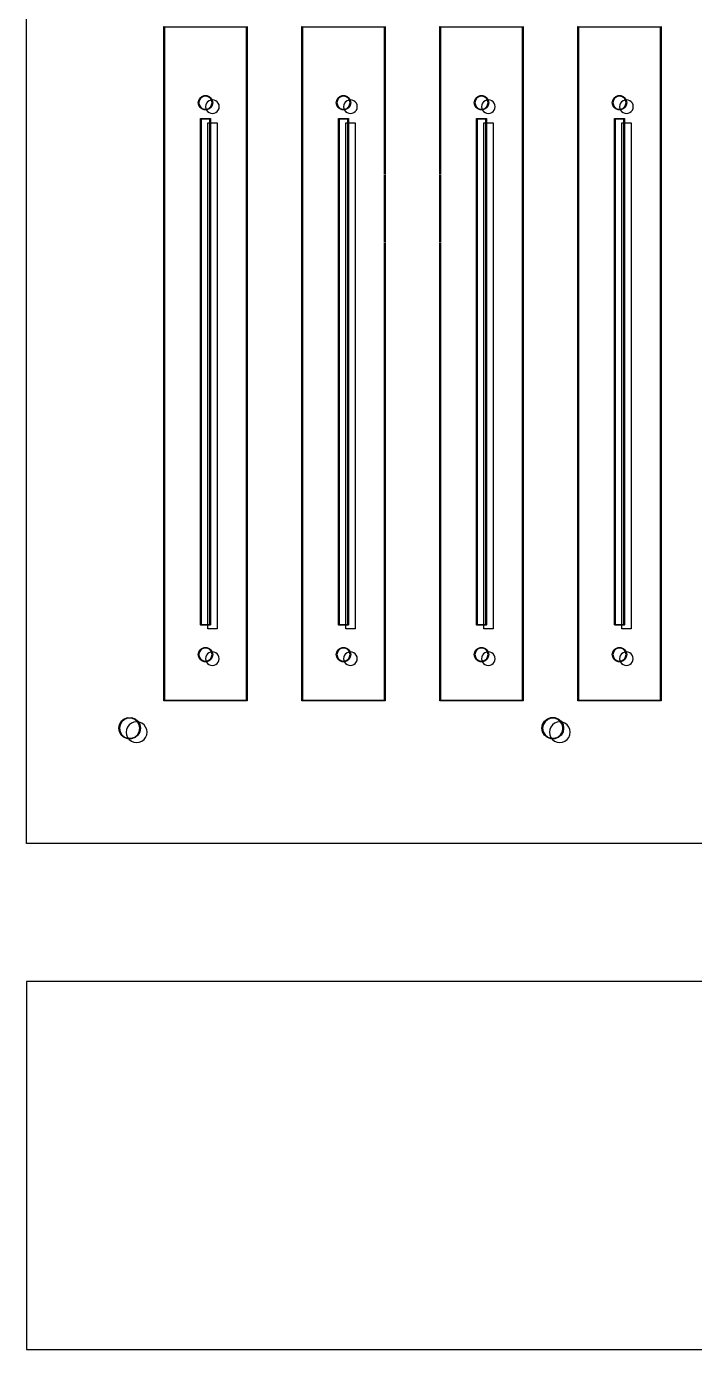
# Model space of a CAD drawing. Extents: x 121 to 1851, y 210 to 1571.
# Drawn here: x 1028 to 1439, y 210 to 1025 of the extents above; entities that cross this region are included whole.
import ezdxf

# ---------------------------------------------------------------- set-up
doc = ezdxf.new("R2010")
doc.units = 0
doc.layers.add('Cuts', color=7, linetype='CONTINUOUS')
doc.layers.add('Silkscreen', color=7, linetype='CONTINUOUS')

msp = doc.modelspace()

# ---------------------------------------------------------------- linework, layer by layer
at = {"layer": 'Cuts', "color": 1}
for points in [[(1027.77525, 1230.344303), (1851.112575, 1230.344303), (1851.112575, 521.700653), (1027.77525, 521.700653)], [(1146.563025, 975.801653)], [(1231.618641, 975.785603)], [(1316.620041, 975.792428)], [(1401.690441, 975.798878)], [(1139.578275, 965.873828), (1145.213925, 965.873828), (1145.213925, 654.044153), (1139.578275, 654.044153)], [(1224.6201, 965.874053), (1230.255825, 965.874053), (1230.255825, 654.044453), (1224.6201, 654.044453)], [(1309.65555, 965.874053), (1315.2912, 965.874053), (1315.2912, 654.044453), (1309.65555, 654.044453)], [(1394.697525, 965.875928), (1400.33325, 965.875928), (1400.33325, 654.046253), (1394.697525, 654.046253)], [(1146.542691, 635.608103)], [(1231.598316, 635.592053)], [(1316.59965, 635.598803)], [(1401.670116, 635.605253)], [(1102.07414, 590.290253)], [(1362.786375, 590.285978)], [(1736.436675, 209.871803), (1736.436675, 436.643528), (1027.77525, 436.643528), (1027.77525, 209.871803)]]:
    msp.add_lwpolyline(points, close=True, dxfattribs=at)
for points in [[(1140.26748, 979.444924), (1138.967797, 978.692789), (1138.169321, 977.303272), (1138.1739, 975.801653)], [(1144.469445, 979.444924), (1143.169762, 980.197058), (1141.567163, 980.197058), (1140.26748, 979.444924)], [(1146.563025, 975.801653), (1146.567604, 977.303272), (1145.769128, 978.692789), (1144.469445, 979.444924)], [(1225.326759, 979.418217), (1224.028951, 978.668927), (1223.229468, 977.284182), (1223.229477, 975.785603)], [(1229.521341, 979.418217), (1228.223533, 980.167507), (1226.624567, 980.167507), (1225.326759, 979.418217)], [(1231.618632, 975.785603), (1231.618632, 977.284182), (1230.819149, 978.668927), (1229.521341, 979.418217)], [(1310.328159, 979.425042), (1309.030351, 978.675752), (1308.230868, 977.291007), (1308.230877, 975.792428)], [(1314.522741, 979.425042), (1313.224933, 980.174332), (1311.625967, 980.174332), (1310.328159, 979.425042)], [(1316.620032, 975.792428), (1316.620032, 977.291007), (1315.820549, 978.675752), (1314.522741, 979.425042)], [(1395.398559, 979.431492), (1394.100751, 978.682202), (1393.301268, 977.297457), (1393.301277, 975.798878)], [(1399.593141, 979.431492), (1398.295333, 980.180782), (1396.696367, 980.180782), (1395.398559, 979.431492)], [(1401.690432, 975.798878), (1401.690432, 977.297457), (1400.890949, 978.682202), (1399.593141, 979.431492)], [(1138.1739, 975.801653), (1138.169321, 974.300033), (1138.967797, 972.910516), (1140.26748, 972.158381)], [(1140.26748, 972.158381), (1141.567163, 971.406247), (1143.169762, 971.406247), (1144.469445, 972.158381)], [(1144.469445, 972.158381), (1145.769128, 972.910516), (1146.567604, 974.300033), (1146.563025, 975.801653)], [(1223.229477, 975.785603), (1223.229477, 974.287023), (1224.02896, 972.902278), (1225.326768, 972.152988)], [(1225.326768, 972.152988), (1226.624576, 971.403698), (1228.223542, 971.403698), (1229.52135, 972.152988)], [(1229.52135, 972.152988), (1230.819158, 972.902278), (1231.618641, 974.287023), (1231.618641, 975.785603)], [(1308.230877, 975.792428), (1308.230877, 974.293848), (1309.03036, 972.909103), (1310.328168, 972.159813)], [(1310.328168, 972.159813), (1311.625976, 971.410523), (1313.224942, 971.410523), (1314.52275, 972.159813)], [(1314.52275, 972.159813), (1315.820558, 972.909103), (1316.620041, 974.293848), (1316.620041, 975.792428)], [(1393.301277, 975.798878), (1393.301277, 974.300298), (1394.10076, 972.915553), (1395.398568, 972.166263)], [(1395.398568, 972.166263), (1396.696376, 971.416973), (1398.295342, 971.416973), (1399.59315, 972.166263)], [(1399.59315, 972.166263), (1400.890958, 972.915553), (1401.690441, 974.300298), (1401.690441, 975.798878)], [(1140.250809, 639.240717), (1138.953001, 638.491427), (1138.153518, 637.106682), (1138.153527, 635.608103)], [(1144.445391, 639.240717), (1143.147583, 639.990007), (1141.548617, 639.990007), (1140.250809, 639.240717)], [(1146.542682, 635.608103), (1146.542682, 637.106682), (1145.743199, 638.491427), (1144.445391, 639.240717)], [(1225.306434, 639.224667), (1224.008626, 638.475377), (1223.209143, 637.090632), (1223.209152, 635.592053)], [(1229.501016, 639.224667), (1228.203208, 639.973957), (1226.604242, 639.973957), (1225.306434, 639.224667)], [(1231.598307, 635.592053), (1231.598307, 637.090632), (1230.798824, 638.475377), (1229.501016, 639.224667)], [(1310.304105, 639.242074), (1309.004422, 638.489939), (1308.205946, 637.100422), (1308.210525, 635.598803)], [(1314.50607, 639.242074), (1313.206387, 639.994208), (1311.603788, 639.994208), (1310.304105, 639.242074)], [(1316.59965, 635.598803), (1316.604229, 637.100422), (1315.805753, 638.489939), (1314.50607, 639.242074)], [(1395.378234, 639.237867), (1394.080426, 638.488577), (1393.280943, 637.103832), (1393.280952, 635.605253)], [(1399.572816, 639.237867), (1398.275008, 639.987157), (1396.676042, 639.987157), (1395.378234, 639.237867)], [(1401.670107, 635.605253), (1401.670107, 637.103832), (1400.870624, 638.488577), (1399.572816, 639.237867)], [(1138.153527, 635.608103), (1138.153527, 634.109523), (1138.95301, 632.724778), (1140.250818, 631.975488)], [(1140.250818, 631.975488), (1141.548626, 631.226198), (1143.147592, 631.226198), (1144.4454, 631.975488)], [(1144.4454, 631.975488), (1145.743208, 632.724778), (1146.542691, 634.109523), (1146.542691, 635.608103)], [(1223.209152, 635.592053), (1223.209152, 634.093473), (1224.008635, 632.708728), (1225.306443, 631.959438)], [(1225.306443, 631.959438), (1226.604251, 631.210148), (1228.203217, 631.210148), (1229.501025, 631.959438)], [(1229.501025, 631.959438), (1230.798833, 632.708728), (1231.598316, 634.093473), (1231.598316, 635.592053)], [(1308.210525, 635.598803), (1308.205946, 634.097183), (1309.004422, 632.707666), (1310.304105, 631.955531)], [(1310.304105, 631.955531), (1311.603788, 631.203397), (1313.206387, 631.203397), (1314.50607, 631.955531)], [(1314.50607, 631.955531), (1315.805753, 632.707666), (1316.604229, 634.097183), (1316.59965, 635.598803)], [(1393.280952, 635.605253), (1393.280952, 634.106673), (1394.080435, 632.721928), (1395.378243, 631.972638)], [(1395.378243, 631.972638), (1396.676051, 631.223348), (1398.275017, 631.223348), (1399.572825, 631.972638)], [(1399.572825, 631.972638), (1400.870633, 632.721928), (1401.670116, 634.106673), (1401.670116, 635.605253)], [(1092.467729, 595.836511), (1090.486241, 594.692499), (1089.265594, 592.578277), (1089.265604, 590.290253)], [(1098.871997, 595.836511), (1096.890509, 596.980524), (1094.449216, 596.980524), (1092.467729, 595.836511)], [(1102.074131, 590.290253), (1102.074131, 592.578277), (1100.853484, 594.692499), (1098.871997, 595.836511)], [(1353.175609, 595.844888), (1351.191895, 594.697499), (1349.972442, 592.577613), (1349.977875, 590.285978)], [(1359.588641, 595.844888), (1357.604928, 596.992277), (1355.159322, 596.992277), (1353.175609, 595.844888)], [(1362.786375, 590.285978), (1362.791808, 592.577613), (1361.572355, 594.697499), (1359.588641, 595.844888)], [(1089.265604, 590.290253), (1089.265604, 588.002228), (1090.486251, 585.888006), (1092.467738, 584.743994)], [(1098.872006, 584.743994), (1100.853494, 585.888006), (1102.07414, 588.002228), (1102.07414, 590.290253)], [(1349.977875, 590.285978), (1349.972442, 587.994343), (1351.191895, 585.874456), (1353.175609, 584.727067)], [(1359.588641, 584.727067), (1361.572355, 585.874456), (1362.791808, 587.994343), (1362.786375, 590.285978)], [(1092.467738, 584.743994), (1094.449226, 583.599982), (1096.890519, 583.599982), (1098.872006, 584.743994)], [(1353.175609, 584.727067), (1355.159322, 583.579678), (1357.604928, 583.579678), (1359.588641, 584.727067)]]:
    msp.add_open_spline(points, degree=3, dxfattribs=at)
at = {"layer": 'Silkscreen', "color": 7}
for points in [[(1112.367825, 609.753728), (1112.367825, 1025.029328), (1112.367825, 1025.047328)], [(1112.370975, 1025.066153), (1112.378475, 1025.083403)], [(1112.370975, 1025.047703), (1112.370975, 1025.066453)], [(1112.3775, 1025.083703), (1112.3775, 1025.102453)], [(1112.380575, 1025.102153), (1112.390325, 1025.117903)], [(1112.38995, 1025.118053), (1112.39745, 1025.135303)], [(1112.396175, 1025.135603), (1112.408175, 1025.149853)], [(1112.408325, 1025.149778), (1112.417325, 1025.166278)], [(1112.4174, 1025.165978), (1112.43165, 1025.177978)], [(1112.431875, 1025.177828), (1112.443875, 1025.192078)], [(1112.4438, 1025.192303), (1112.4603, 1025.201303)], [(1112.459925, 1025.201378), (1112.474175, 1025.213378)], [(1112.4741, 1025.213603), (1112.4921, 1025.221103)], [(1112.491725, 1025.219828), (1112.507475, 1025.228828)], [(1112.50755, 1025.229128), (1112.5263, 1025.229128)], [(1163.677725, 1025.229128), (1163.691975, 1025.220128)], [(1163.6919, 1025.219828), (1163.70915, 1025.212328)], [(1163.708925, 1025.213603), (1163.726175, 1025.201603)], [(1163.72595, 1025.201378), (1163.7402, 1025.192378), (1163.751375, 1025.178053)], [(1163.75145, 1025.177828), (1163.7657, 1025.165828)], [(1163.765625, 1025.165978), (1163.776875, 1025.149478)], [(1163.77695, 1025.149778), (1163.7882, 1025.135528), (1163.795775, 1025.118353)], [(1163.793975, 1025.118053), (1163.802225, 1025.102303)], [(1163.80245, 1025.102153), (1163.80995, 1025.083403)], [(1163.80815, 1025.083703), (1163.81565, 1025.066453)], [(1163.813775, 1025.066153), (1163.813775, 1025.047403)], [(1163.813775, 1025.047703), (1163.813775, 1025.029703)], [(1163.816625, 1025.029328), (1163.816625, 815.265503), (1163.816625, 609.753728), (1163.816625, 609.736478)], [(1197.407175, 609.753728), (1197.407175, 1025.029328), (1197.407175, 1025.047328)], [(1197.410025, 1025.066153), (1197.417525, 1025.083403)], [(1197.410025, 1025.047703), (1197.410025, 1025.066453)], [(1197.415725, 1025.083703), (1197.423225, 1025.102453)], [(1197.42135, 1025.102153), (1197.4296, 1025.117903)], [(1197.4299, 1025.118053), (1197.4374, 1025.135303)], [(1197.435525, 1025.135603), (1197.446775, 1025.149853), (1197.4581, 1025.166278)], [(1197.45825, 1025.165978), (1197.4725, 1025.177978)], [(1197.472425, 1025.177828), (1197.483675, 1025.192078)], [(1197.48375, 1025.192303), (1197.498, 1025.201303), (1197.512175, 1025.213378)], [(1197.5121, 1025.213603), (1197.5316, 1025.221103)], [(1197.5319, 1025.219828), (1197.54615, 1025.228828)], [(1197.546075, 1025.229128), (1197.565575, 1025.229128)], [(1197.832425, 1024.816703), (1197.832425, 609.966353), (1248.4308, 609.966353), (1248.4308, 815.265503), (1248.4308, 892.175153)], [(1248.4308, 934.295153), (1248.4308, 1024.816703), (1197.832425, 1024.816703)], [(1248.71715, 1025.229128), (1248.7314, 1025.220128)], [(1248.73125, 1025.219828), (1248.7485, 1025.212328)], [(1248.748275, 1025.213603), (1248.765525, 1025.201603)], [(1248.7653, 1025.201378), (1248.77955, 1025.192378), (1248.790725, 1025.178053)], [(1248.7908, 1025.177828), (1248.80505, 1025.165828)], [(1248.804975, 1025.165978), (1248.816225, 1025.149478)], [(1248.8163, 1025.149778), (1248.82755, 1025.135528)], [(1248.8277, 1025.135603), (1248.8352, 1025.118353)], [(1248.833325, 1025.118053), (1248.841575, 1025.102303)], [(1248.841875, 1025.102153), (1248.849375, 1025.083403)], [(1248.8475, 1025.083703), (1248.855, 1025.066453)], [(1248.8532, 1025.066153), (1248.8532, 1025.047403)], [(1248.8532, 1025.047703), (1248.8532, 1025.029703)], [(1248.855975, 1025.029328), (1248.855975, 934.295153)], [(1282.446525, 934.417028), (1282.446525, 1025.029328), (1282.446525, 1025.047328)], [(1282.449375, 1025.066153), (1282.456875, 1025.083403)], [(1282.449375, 1025.047703), (1282.449375, 1025.066453)], [(1282.455075, 1025.083703), (1282.462575, 1025.102453)], [(1282.4607, 1025.102153), (1282.46895, 1025.117903)], [(1282.46925, 1025.118053), (1282.47675, 1025.135303)], [(1282.474875, 1025.135603), (1282.486125, 1025.149853)], [(1282.486275, 1025.149778), (1282.497525, 1025.166278)], [(1282.4976, 1025.165978), (1282.51185, 1025.177978)], [(1282.511775, 1025.177828), (1282.523025, 1025.192078)], [(1282.5231, 1025.192303), (1282.53735, 1025.201303), (1282.554525, 1025.213378)], [(1282.5543, 1025.213603), (1282.57155, 1025.221103)], [(1282.57125, 1025.219828), (1282.5855, 1025.228828)], [(1282.585425, 1025.229128), (1282.604925, 1025.229128)], [(1282.871775, 1024.816703), (1282.871775, 934.417028)], [(1282.871775, 892.101428), (1282.871775, 609.966353), (1333.47015, 609.966353), (1333.47015, 815.265503), (1333.47015, 1024.816703), (1282.871775, 1024.816703)], [(1333.7565, 1025.229128), (1333.77075, 1025.220128)], [(1333.770675, 1025.219828), (1333.787925, 1025.212328)], [(1333.7877, 1025.213603), (1333.80495, 1025.201603)], [(1333.80465, 1025.201378), (1333.8189, 1025.192378), (1333.830075, 1025.178053)], [(1333.83015, 1025.177828), (1333.8444, 1025.165828)], [(1333.844325, 1025.165978), (1333.855575, 1025.149478)], [(1333.855725, 1025.149778), (1333.866975, 1025.135528), (1333.87455, 1025.118353)], [(1333.872675, 1025.118053), (1333.880925, 1025.102303)], [(1333.881225, 1025.102153), (1333.888725, 1025.083403)], [(1333.88685, 1025.083703), (1333.89435, 1025.066453)], [(1333.89255, 1025.066153), (1333.89255, 1025.047403)], [(1333.89255, 1025.047703), (1333.89255, 1025.029703)], [(1333.8954, 1025.029328), (1333.8954, 815.265503), (1333.8954, 609.753728), (1333.8954, 609.736478)], [(1367.48595, 609.753728), (1367.48595, 1025.029328), (1367.48595, 1025.047328)], [(1367.4888, 1025.066153), (1367.4963, 1025.083403)], [(1367.4888, 1025.047703), (1367.4888, 1025.066453)], [(1367.494425, 1025.083703), (1367.501925, 1025.102453)], [(1367.500125, 1025.102153), (1367.508375, 1025.117903)], [(1367.5086, 1025.118053), (1367.5161, 1025.135303)], [(1367.5143, 1025.135603), (1367.52555, 1025.149853), (1367.536875, 1025.166278)], [(1367.53695, 1025.165978), (1367.5512, 1025.177978)], [(1367.551125, 1025.177828), (1367.562375, 1025.192078)], [(1367.56245, 1025.192303), (1367.5767, 1025.201303), (1367.593875, 1025.213378)], [(1367.59365, 1025.213603), (1367.6109, 1025.221103)], [(1367.610675, 1025.219828), (1367.624925, 1025.228828)], [(1367.62485, 1025.229128), (1367.64435, 1025.229128)], [(1418.79585, 1025.229128), (1418.8101, 1025.220128)], [(1418.810025, 1025.219828), (1418.827275, 1025.212328)], [(1418.82705, 1025.213603), (1418.8443, 1025.201603)], [(1418.844075, 1025.201378), (1418.858325, 1025.192378), (1418.8695, 1025.178053)], [(1418.869575, 1025.177828), (1418.883825, 1025.165828)], [(1418.88375, 1025.165978), (1418.895, 1025.149478)], [(1418.895075, 1025.149778), (1418.906325, 1025.135528), (1418.9139, 1025.118353)], [(1418.9121, 1025.118053), (1418.92035, 1025.102303)], [(1418.920575, 1025.102153), (1418.928075, 1025.083403)], [(1418.926275, 1025.083703), (1418.933775, 1025.066453)], [(1418.9319, 1025.066153), (1418.9319, 1025.047403)], [(1418.9319, 1025.047703), (1418.9319, 1025.029703)], [(1418.93475, 1025.029328), (1418.93475, 815.265503), (1418.93475, 609.753728), (1418.93475, 609.736478)], [(1135.044975, 656.525378), (1135.044975, 968.336378), (1135.044975, 968.353628)], [(1135.047825, 968.373278), (1135.055325, 968.390528)], [(1135.047825, 968.353403), (1135.047825, 968.372903)], [(1135.053525, 968.390228), (1135.061025, 968.409728)], [(1135.05915, 968.410103), (1135.0674, 968.424353)], [(1135.0677, 968.424278), (1135.0752, 968.443778)], [(1135.073325, 968.444153), (1135.084575, 968.458403)], [(1135.08465, 968.458253), (1135.0959, 968.472503)], [(1135.09605, 968.472428), (1135.1103, 968.483678)], [(1135.110225, 968.483828), (1135.121475, 968.498078), (1135.1358, 968.509253), (1135.149975, 968.520578), (1135.1694, 968.528153)], [(1135.1697, 968.526353), (1135.18395, 968.534603)], [(1135.183875, 968.534828), (1135.203375, 968.542328)], [(1135.20375, 968.540528), (1135.221, 968.548028)], [(1135.220775, 968.546153), (1135.240275, 968.546153)], [(1135.240575, 968.546153), (1135.257825, 968.546153)], [(1135.2576, 968.549003), (1140.92685, 968.549003), (1140.9441, 968.549003)], [(1140.943875, 968.546153), (1140.964125, 968.546153)], [(1140.96375, 968.546153), (1140.981, 968.538653)], [(1140.980775, 968.540528), (1141.000275, 968.533028)], [(1141.000575, 968.534828), (1141.014825, 968.526578)], [(1141.01475, 968.526353), (1141.032, 968.518853)], [(1141.031775, 968.520653), (1141.049025, 968.509403)], [(1141.0488, 968.509328), (1141.06305, 968.498078), (1141.074225, 968.483753), (1141.08855, 968.472578)], [(1141.088475, 968.472428), (1141.099725, 968.458178), (1141.11105, 968.444003)], [(1141.111125, 968.444153), (1141.118625, 968.424653)], [(1141.116825, 968.424278), (1141.125075, 968.410028)], [(1141.1253, 968.410103), (1141.1328, 968.390603)], [(1141.131, 968.390228), (1141.1385, 968.372978)], [(1141.136625, 968.373278), (1141.136625, 968.353778)], [(1141.136625, 968.353403), (1141.136625, 968.336153)], [(1141.139475, 968.336378), (1141.139475, 656.525378), (1141.139475, 656.508128)], [(1220.084325, 656.525378), (1220.084325, 968.336378), (1220.084325, 968.353628)], [(1220.087175, 968.373278), (1220.094675, 968.390528)], [(1220.087175, 968.353403), (1220.087175, 968.372903)], [(1220.092875, 968.390228), (1220.100375, 968.409728)], [(1220.0985, 968.410103), (1220.10675, 968.424353)], [(1220.10705, 968.424278), (1220.11455, 968.443778)], [(1220.112675, 968.444153), (1220.123925, 968.458403)], [(1220.124075, 968.458253), (1220.135325, 968.472503), (1220.14965, 968.483678)], [(1220.149575, 968.483828), (1220.160825, 968.498078), (1220.17515, 968.509253), (1220.192325, 968.520578)], [(1220.1921, 968.520653), (1220.20935, 968.528153)], [(1220.20905, 968.526353), (1220.2233, 968.534603)], [(1220.223225, 968.534828), (1220.242725, 968.542328)], [(1220.2431, 968.540528), (1220.26035, 968.548028)], [(1220.260125, 968.546153), (1220.279625, 968.546153)], [(1220.279925, 968.546153), (1220.297175, 968.546153)], [(1220.29695, 968.549003), (1225.966275, 968.549003), (1225.983525, 968.549003)], [(1225.983225, 968.546153), (1226.003475, 968.546153)], [(1226.0031, 968.546153), (1226.02035, 968.538653)], [(1226.020125, 968.540528), (1226.039625, 968.533028)], [(1226.039925, 968.534828), (1226.054175, 968.526578)], [(1226.0541, 968.526353), (1226.07135, 968.518853)], [(1226.071125, 968.520653), (1226.088375, 968.509403)], [(1226.08815, 968.509328), (1226.1024, 968.498078), (1226.113575, 968.483753), (1226.1279, 968.472578)], [(1226.127825, 968.472428), (1226.139075, 968.458178), (1226.1504, 968.444003)], [(1226.150475, 968.444153), (1226.157975, 968.424653)], [(1226.156175, 968.424278), (1226.164425, 968.410028)], [(1226.16465, 968.410103), (1226.17215, 968.390603)], [(1226.17035, 968.390228), (1226.17785, 968.372978)], [(1226.175975, 968.373278), (1226.175975, 968.353778)], [(1226.175975, 968.353403), (1226.175975, 968.336153)], [(1226.178825, 968.336378), (1226.178825, 656.525378), (1226.178825, 656.508128)], [(1305.12375, 656.525378), (1305.12375, 968.336378), (1305.12375, 968.353628)], [(1305.126525, 968.373278), (1305.134025, 968.390528)], [(1305.126525, 968.353403), (1305.126525, 968.372903)], [(1305.132225, 968.390228), (1305.139725, 968.409728)], [(1305.137925, 968.410103), (1305.146175, 968.424353)], [(1305.1464, 968.424278), (1305.1539, 968.443778)], [(1305.1521, 968.444153), (1305.16335, 968.458403)], [(1305.163425, 968.458253), (1305.174675, 968.472503), (1305.189, 968.483678)], [(1305.188925, 968.483828), (1305.200175, 968.498078), (1305.2145, 968.509253), (1305.231675, 968.520578)], [(1305.23145, 968.520653), (1305.2487, 968.528153)], [(1305.248475, 968.526353), (1305.262725, 968.534603)], [(1305.26265, 968.534828), (1305.28215, 968.542328)], [(1305.28245, 968.540528), (1305.2997, 968.548028)], [(1305.299475, 968.546153), (1305.318975, 968.546153)], [(1305.31935, 968.546153), (1305.3366, 968.546153)], [(1305.3363, 968.549003), (1311.005625, 968.549003), (1311.022875, 968.549003)], [(1311.02265, 968.546153), (1311.0429, 968.546153)], [(1311.04245, 968.546153), (1311.0597, 968.538653)], [(1311.059475, 968.540528), (1311.078975, 968.533028)], [(1311.07935, 968.534828), (1311.0936, 968.526578)], [(1311.093525, 968.526353), (1311.110775, 968.518853)], [(1311.110475, 968.520653), (1311.127725, 968.509403)], [(1311.1275, 968.509328), (1311.14175, 968.498078), (1311.152925, 968.483753), (1311.16725, 968.472578)], [(1311.167175, 968.472428), (1311.178425, 968.458178), (1311.18975, 968.444003)], [(1311.1899, 968.444153), (1311.1974, 968.424653)], [(1311.195525, 968.424278), (1311.203775, 968.410028)], [(1311.204075, 968.410103), (1311.211575, 968.390603)], [(1311.2097, 968.390228), (1311.2172, 968.372978)], [(1311.2154, 968.373278), (1311.2154, 968.353778)], [(1311.2154, 968.353403), (1311.2154, 968.336153)], [(1311.21825, 968.336378), (1311.21825, 656.525378), (1311.21825, 656.508128)], [(1390.1631, 656.525378), (1390.1631, 968.336378), (1390.1631, 968.353628)], [(1390.16595, 968.373278), (1390.17345, 968.390528)], [(1390.16595, 968.353403), (1390.16595, 968.372903)], [(1390.171575, 968.390228), (1390.179075, 968.409728)], [(1390.177275, 968.410103), (1390.185525, 968.424353)], [(1390.18575, 968.424278), (1390.19325, 968.443778)], [(1390.19145, 968.444153), (1390.2027, 968.458403)], [(1390.202775, 968.458253), (1390.214025, 968.472503), (1390.22835, 968.483678)], [(1390.228275, 968.483828), (1390.239525, 968.498078), (1390.25385, 968.509253), (1390.268025, 968.520578), (1390.2882, 968.528153)], [(1390.287825, 968.526353), (1390.302075, 968.534603)], [(1390.302, 968.534828), (1390.3215, 968.542328)], [(1390.321875, 968.540528), (1390.339125, 968.548028)], [(1390.338825, 968.546153), (1390.358325, 968.546153)], [(1390.3587, 968.546153), (1390.37595, 968.546153)], [(1390.375725, 968.549003), (1396.044975, 968.549003), (1396.062225, 968.549003)], [(1396.062, 968.546153), (1396.08225, 968.546153)], [(1396.081875, 968.546153), (1396.099125, 968.538653)], [(1396.098825, 968.540528), (1396.119075, 968.533028)], [(1396.1187, 968.534828), (1396.13295, 968.526578)], [(1396.132875, 968.526353), (1396.150125, 968.518853)], [(1396.1499, 968.520653), (1396.16715, 968.509403)], [(1396.16685, 968.509328), (1396.1811, 968.498078), (1396.192275, 968.483753)], [(1396.192425, 968.483828), (1396.206675, 968.472578)], [(1396.206525, 968.472428), (1396.217775, 968.458178)], [(1396.217925, 968.458253), (1396.229175, 968.444003)], [(1396.22925, 968.444153), (1396.23675, 968.424653)], [(1396.234875, 968.424278), (1396.243125, 968.410028)], [(1396.243425, 968.410103), (1396.250925, 968.390603)], [(1396.24905, 968.390228), (1396.25655, 968.372978)], [(1396.25475, 968.373278), (1396.25475, 968.353778)], [(1396.25475, 968.353403), (1396.25475, 968.336153)], [(1396.2576, 968.336378), (1396.2576, 656.525378), (1396.2576, 656.508128)], [(1248.4308, 892.606028), (1248.4308, 933.869978)], [(1248.855975, 933.869978), (1248.855975, 892.606028)], [(1282.446525, 892.580528), (1282.446525, 933.991853)], [(1282.871775, 933.991853), (1282.871775, 892.580528)], [(1248.855975, 892.172303), (1248.855975, 815.265503), (1248.855975, 609.753728), (1248.855975, 609.736478)], [(1282.446525, 609.753728), (1282.446525, 892.101428)], [(1135.053525, 656.471528), (1135.046025, 656.488778)], [(1135.047825, 656.508353), (1135.047825, 656.525603)], [(1135.047825, 656.488553), (1135.047825, 656.508053)], [(1135.05915, 656.451653), (1135.05165, 656.471903)], [(1135.0677, 656.437478), (1135.05945, 656.451728)], [(1135.073325, 656.420528), (1135.065825, 656.437778)], [(1135.08465, 656.403503), (1135.0734, 656.420753)], [(1135.12155, 656.363828), (1135.1103, 656.378078), (1135.095975, 656.389253), (1135.0848, 656.403578)], [(1135.1499, 656.341103), (1135.13565, 656.352353), (1135.121475, 656.363678)], [(1135.1697, 656.335478), (1135.1502, 656.342978)], [(1135.183875, 656.326928), (1135.169625, 656.335178)], [(1135.20375, 656.321303), (1135.18425, 656.328803)], [(1135.220775, 656.315603), (1135.203525, 656.323103)], [(1135.240575, 656.315603), (1135.221075, 656.315603)], [(1140.92685, 656.312753), (1138.092225, 656.312753), (1135.2576, 656.312753), (1135.24035, 656.312753)], [(1140.943875, 656.315603), (1140.926625, 656.315603)], [(1140.96375, 656.315603), (1140.9435, 656.315603)], [(1140.980775, 656.321303), (1140.963525, 656.313803)], [(1141.000575, 656.326928), (1140.981075, 656.319428)], [(1141.01475, 656.335478), (1141.0005, 656.327228)], [(1141.031775, 656.341103), (1141.014525, 656.333603)], [(1141.0488, 656.352428), (1141.03155, 656.341178)], [(1141.0998, 656.403503), (1141.08855, 656.389253), (1141.074225, 656.378078), (1141.06305, 656.363753), (1141.048725, 656.352578)], [(1141.111125, 656.420528), (1141.099875, 656.403278)], [(1141.116825, 656.437478), (1141.109325, 656.420228)], [(1141.1253, 656.451653), (1141.11705, 656.437403)], [(1141.131, 656.471528), (1141.1235, 656.451278)], [(1141.136625, 656.488553), (1141.129125, 656.471303)], [(1141.136625, 656.508353), (1141.136625, 656.488853)], [(1220.092875, 656.471528), (1220.085375, 656.488778)], [(1220.087175, 656.508353), (1220.087175, 656.525603)], [(1220.087175, 656.488553), (1220.087175, 656.508053)], [(1220.0985, 656.451653), (1220.091, 656.471903)], [(1220.10705, 656.437478), (1220.0988, 656.451728)], [(1220.112675, 656.420528), (1220.105175, 656.437778)], [(1220.1609, 656.363828), (1220.14965, 656.378078), (1220.135325, 656.389253), (1220.12415, 656.403578), (1220.112825, 656.420753)], [(1220.175075, 656.352428), (1220.160825, 656.363678)], [(1220.1921, 656.341103), (1220.17485, 656.352353)], [(1220.20905, 656.335478), (1220.1918, 656.342978)], [(1220.223225, 656.326928), (1220.208975, 656.335178)], [(1220.2431, 656.321303), (1220.2236, 656.328803)], [(1220.260125, 656.315603), (1220.242875, 656.323103)], [(1220.279925, 656.315603), (1220.260425, 656.315603)], [(1225.966275, 656.312753), (1223.131575, 656.312753), (1220.29695, 656.312753), (1220.2797, 656.312753)], [(1225.983225, 656.315603), (1225.965975, 656.315603)], [(1226.0031, 656.315603), (1225.98285, 656.315603)], [(1226.020125, 656.321303), (1226.002875, 656.313803)], [(1226.039925, 656.326928), (1226.020425, 656.319428)], [(1226.0541, 656.335478), (1226.03985, 656.327228)], [(1226.071125, 656.341103), (1226.053875, 656.333603)], [(1226.08815, 656.352428), (1226.0709, 656.341178)], [(1226.13915, 656.403503), (1226.1279, 656.389253), (1226.113575, 656.378078), (1226.1024, 656.363753), (1226.088075, 656.352578)], [(1226.150475, 656.420528), (1226.139225, 656.403278)], [(1226.156175, 656.437478), (1226.148675, 656.420228)], [(1226.16465, 656.451653), (1226.1564, 656.437403)], [(1226.17035, 656.471528), (1226.16285, 656.451278)], [(1226.175975, 656.488553), (1226.168475, 656.471303)], [(1226.175975, 656.508353), (1226.175975, 656.488853)], [(1305.132225, 656.471528), (1305.124725, 656.488778)], [(1305.126525, 656.508353), (1305.126525, 656.525603)], [(1305.126525, 656.488553), (1305.126525, 656.508053)], [(1305.137925, 656.451653), (1305.130425, 656.471903)], [(1305.1464, 656.437478), (1305.13815, 656.451728)], [(1305.1521, 656.420528), (1305.1446, 656.437778)], [(1305.20025, 656.363828), (1305.189, 656.378078), (1305.174675, 656.389253), (1305.1635, 656.403578), (1305.152175, 656.420753)], [(1305.214425, 656.352428), (1305.200175, 656.363678)], [(1305.23145, 656.341103), (1305.2142, 656.352353)], [(1305.248475, 656.335478), (1305.231225, 656.342978)], [(1305.26265, 656.326928), (1305.2484, 656.335178)], [(1305.28245, 656.321303), (1305.26295, 656.328803)], [(1305.299475, 656.315603), (1305.282225, 656.323103)], [(1305.31935, 656.315603), (1305.29985, 656.315603)], [(1311.005625, 656.312753), (1308.171, 656.312753), (1305.3363, 656.312753), (1305.31905, 656.312753)], [(1311.02265, 656.315603), (1311.0054, 656.315603)], [(1311.04245, 656.315603), (1311.02295, 656.315603)], [(1311.059475, 656.321303), (1311.042225, 656.313803)], [(1311.07935, 656.326928), (1311.05985, 656.319428)], [(1311.093525, 656.335478), (1311.079275, 656.327228)], [(1311.110475, 656.341103), (1311.093225, 656.333603)], [(1311.1275, 656.352428), (1311.11025, 656.341178)], [(1311.1785, 656.403503), (1311.16725, 656.389253), (1311.152925, 656.378078), (1311.14175, 656.363753), (1311.127425, 656.352578)], [(1311.1899, 656.420528), (1311.17865, 656.403278)], [(1311.195525, 656.437478), (1311.188025, 656.420228)], [(1311.204075, 656.451653), (1311.195825, 656.437403)], [(1311.2097, 656.471528), (1311.2022, 656.451278)], [(1311.2154, 656.488553), (1311.2079, 656.471303)], [(1311.2154, 656.508353), (1311.2154, 656.488853)], [(1390.171575, 656.471528), (1390.164075, 656.488778)], [(1390.16595, 656.508353), (1390.16595, 656.525603)], [(1390.16595, 656.488553), (1390.16595, 656.508053)], [(1390.177275, 656.451653), (1390.169775, 656.471903)], [(1390.18575, 656.437478), (1390.1775, 656.451728)], [(1390.19145, 656.420528), (1390.18395, 656.437778)], [(1390.2396, 656.363828), (1390.22835, 656.378078), (1390.214025, 656.389253), (1390.20285, 656.403578), (1390.191525, 656.420753)], [(1390.26795, 656.341103), (1390.2537, 656.352353), (1390.239525, 656.363678)], [(1390.287825, 656.335478), (1390.267575, 656.342978)], [(1390.302, 656.326928), (1390.28775, 656.335178)], [(1390.321875, 656.321303), (1390.302375, 656.328803)], [(1390.338825, 656.315603), (1390.321575, 656.323103)], [(1390.3587, 656.315603), (1390.3392, 656.315603)], [(1396.044975, 656.312753), (1393.21035, 656.312753), (1390.375725, 656.312753), (1390.358475, 656.312753)], [(1396.062, 656.315603), (1396.04475, 656.315603)], [(1396.081875, 656.315603), (1396.061625, 656.315603)], [(1396.098825, 656.321303), (1396.081575, 656.313803)], [(1396.1187, 656.326928), (1396.09845, 656.319428)], [(1396.132875, 656.335478), (1396.118625, 656.327228)], [(1396.1499, 656.341103), (1396.13265, 656.333603)], [(1396.16685, 656.352428), (1396.1496, 656.341178)], [(1396.181025, 656.363828), (1396.166775, 656.352578)], [(1396.192425, 656.378003), (1396.181175, 656.363753)], [(1396.206525, 656.389328), (1396.192275, 656.378078)], [(1396.217925, 656.403503), (1396.206675, 656.389253)], [(1396.22925, 656.420528), (1396.218, 656.403278)], [(1396.234875, 656.437478), (1396.227375, 656.420228)], [(1396.243425, 656.451653), (1396.235175, 656.437403)], [(1396.24905, 656.471528), (1396.24155, 656.451278)], [(1396.25475, 656.488553), (1396.24725, 656.471303)], [(1396.25475, 656.508353), (1396.25475, 656.488853)], [(1112.3775, 609.699878), (1112.37, 609.717128)], [(1112.370975, 609.736703), (1112.370975, 609.753953)], [(1112.370975, 609.716903), (1112.370975, 609.736403)], [(1112.38995, 609.665828), (1112.3802, 609.680078)], [(1112.380575, 609.680003), (1112.380575, 609.700253)], [(1112.396175, 609.648878), (1112.388675, 609.666128)], [(1112.4174, 609.617678), (1112.4084, 609.631928), (1112.396325, 609.649103)], [(1112.4438, 609.592178), (1112.4318, 609.606428), (1112.417625, 609.617603)], [(1112.4741, 609.569453), (1112.45985, 609.580703), (1112.443425, 609.592028)], [(1112.491725, 609.563828), (1112.473725, 609.571328)], [(1112.50755, 609.555278), (1112.4918, 609.563528)], [(1112.526, 609.549653), (1112.50725, 609.557153)], [(1112.54355, 609.543953), (1112.5263, 609.551453)], [(1112.562, 609.543953), (1112.54325, 609.543953)], [(1163.604075, 609.541103), (1112.58045, 609.541103), (1112.5617, 609.541103)], [(1163.621025, 609.543953), (1163.603775, 609.543953)], [(1163.6409, 609.543953), (1163.6214, 609.543953)], [(1163.657925, 609.549653), (1163.640675, 609.542153)], [(1163.677725, 609.555278), (1163.657475, 609.547778)], [(1163.6919, 609.563828), (1163.67765, 609.555578)], [(1163.708925, 609.569453), (1163.691675, 609.561953)], [(1163.72595, 609.580778), (1163.7087, 609.569528)], [(1163.77695, 609.631853), (1163.7657, 609.617603), (1163.751375, 609.606428), (1163.7402, 609.592103), (1163.725875, 609.580928)], [(1163.788275, 609.648878), (1163.777025, 609.631628)], [(1163.793975, 609.665828), (1163.786475, 609.648578)], [(1163.80245, 609.680003), (1163.7942, 609.665753)], [(1163.80815, 609.699878), (1163.80065, 609.679628)], [(1163.813775, 609.716903), (1163.806275, 609.699653)], [(1163.813775, 609.736703), (1163.813775, 609.717203)], [(1197.415725, 609.699878), (1197.408225, 609.717128)], [(1197.410025, 609.736703), (1197.410025, 609.753953)], [(1197.410025, 609.716903), (1197.410025, 609.736403)], [(1197.42135, 609.680003), (1197.41385, 609.700253)], [(1197.4299, 609.665828), (1197.42165, 609.680078)], [(1197.435525, 609.648878), (1197.428025, 609.666128)], [(1197.44685, 609.631853), (1197.4356, 609.649103)], [(1197.48375, 609.592178), (1197.4725, 609.606428), (1197.458175, 609.617603), (1197.447, 609.631928)], [(1197.5121, 609.569453), (1197.49785, 609.580703), (1197.483675, 609.592028)], [(1197.5319, 609.563828), (1197.5124, 609.571328)], [(1197.546075, 609.555278), (1197.531825, 609.563528)], [(1197.56595, 609.549653), (1197.54645, 609.557153)], [(1197.582975, 609.543953), (1197.565725, 609.551453)], [(1197.602775, 609.543953), (1197.583275, 609.543953)], [(1248.643425, 609.541103), (1197.6198, 609.541103), (1197.60255, 609.541103)], [(1248.66045, 609.543953), (1248.6432, 609.543953)], [(1248.68025, 609.543953), (1248.66075, 609.543953)], [(1248.697275, 609.549653), (1248.680025, 609.542153)], [(1248.71715, 609.555278), (1248.6969, 609.547778)], [(1248.73125, 609.563828), (1248.717, 609.555578)], [(1248.748275, 609.569453), (1248.731025, 609.561953)], [(1248.7653, 609.580778), (1248.74805, 609.569528)], [(1248.8163, 609.631853), (1248.80505, 609.617603), (1248.790725, 609.606428), (1248.77955, 609.592103), (1248.765225, 609.580928)], [(1248.8277, 609.648878), (1248.81645, 609.631628)], [(1248.833325, 609.665828), (1248.825825, 609.648578)], [(1248.841875, 609.680003), (1248.833625, 609.665753)], [(1248.8475, 609.699878), (1248.84, 609.679628)], [(1248.8532, 609.716903), (1248.8457, 609.699653)], [(1248.8532, 609.736703), (1248.8532, 609.717203)], [(1282.455075, 609.699878), (1282.447575, 609.717128)], [(1282.449375, 609.736703), (1282.449375, 609.753953)], [(1282.449375, 609.716903), (1282.449375, 609.736403)], [(1282.4607, 609.680003), (1282.4532, 609.700253)], [(1282.46925, 609.665828), (1282.461, 609.680078)], [(1282.474875, 609.648878), (1282.467375, 609.666128)], [(1282.5231, 609.592178), (1282.51185, 609.606428), (1282.497525, 609.617603), (1282.48635, 609.631928), (1282.475025, 609.649103)], [(1282.537275, 609.580778), (1282.523025, 609.592028)], [(1282.5543, 609.569453), (1282.53705, 609.580703)], [(1282.57125, 609.563828), (1282.554, 609.571328)], [(1282.585425, 609.555278), (1282.571175, 609.563528)], [(1282.6053, 609.549653), (1282.5858, 609.557153)], [(1282.622325, 609.543953), (1282.605075, 609.551453)], [(1282.642125, 609.543953), (1282.622625, 609.543953)], [(1333.682775, 609.541103), (1282.65915, 609.541103), (1282.6419, 609.541103)], [(1333.6998, 609.543953), (1333.68255, 609.543953)], [(1333.7196, 609.543953), (1333.7001, 609.543953)], [(1333.736625, 609.549653), (1333.719375, 609.542153)], [(1333.7565, 609.555278), (1333.73625, 609.547778)], [(1333.770675, 609.563828), (1333.756425, 609.555578)], [(1333.7877, 609.569453), (1333.77045, 609.561953)], [(1333.80465, 609.580778), (1333.7874, 609.569528)], [(1333.844325, 609.617678), (1333.830075, 609.606428), (1333.8189, 609.592103), (1333.804575, 609.580928)], [(1333.855725, 609.631853), (1333.844475, 609.617603)], [(1333.86705, 609.648878), (1333.8558, 609.631628)], [(1333.872675, 609.665828), (1333.865175, 609.648578)], [(1333.881225, 609.680003), (1333.872975, 609.665753)], [(1333.88685, 609.699878), (1333.87935, 609.679628)], [(1333.89255, 609.716903), (1333.88505, 609.699653)], [(1333.89255, 609.736703), (1333.89255, 609.717203)], [(1367.494425, 609.699878), (1367.486925, 609.717128)], [(1367.4888, 609.736703), (1367.4888, 609.753953)], [(1367.4888, 609.716903), (1367.4888, 609.736403)], [(1367.500125, 609.680003), (1367.492625, 609.700253)], [(1367.5086, 609.665828), (1367.50035, 609.680078)], [(1367.5143, 609.648878), (1367.5068, 609.666128)], [(1367.56245, 609.592178), (1367.5512, 609.606428), (1367.536875, 609.617603), (1367.5257, 609.631928), (1367.514375, 609.649103)], [(1367.576625, 609.580778), (1367.562375, 609.592028)], [(1367.59365, 609.569453), (1367.5764, 609.580703)], [(1367.610675, 609.563828), (1367.593425, 609.571328)], [(1367.62485, 609.555278), (1367.6106, 609.563528)], [(1367.64465, 609.549653), (1367.62515, 609.557153)], [(1367.661675, 609.543953), (1367.644425, 609.551453)], [(1367.68155, 609.543953), (1367.66205, 609.543953)], [(1418.722125, 609.541103), (1367.6985, 609.541103), (1367.68125, 609.541103)], [(1418.73915, 609.543953), (1418.7219, 609.543953)], [(1418.759025, 609.543953), (1418.739525, 609.543953)], [(1418.775975, 609.549653), (1418.758725, 609.542153)], [(1418.79585, 609.555278), (1418.77635, 609.547778)], [(1418.810025, 609.563828), (1418.795775, 609.555578)], [(1418.82705, 609.569453), (1418.8098, 609.561953)], [(1418.844075, 609.580778), (1418.826825, 609.569528)], [(1418.895075, 609.631853), (1418.883825, 609.617603), (1418.8695, 609.606428), (1418.858325, 609.592103), (1418.844, 609.580928)], [(1418.9064, 609.648878), (1418.89515, 609.631628)], [(1418.9121, 609.665828), (1418.9046, 609.648578)], [(1418.920575, 609.680003), (1418.912325, 609.665753)], [(1418.926275, 609.699878), (1418.918775, 609.679628)], [(1418.9319, 609.716903), (1418.9244, 609.699653)], [(1418.9319, 609.736703), (1418.9319, 609.717203)], [(1096.44735, 588.442853), (1094.66685, 586.949003), (1092.482775, 586.155278), (1090.158375, 586.155278), (1087.9743, 586.949003), (1086.193875, 588.442853), (1085.0316, 590.455478), (1084.62795, 592.745828), (1085.0316, 595.036253), (1086.193875, 597.048878), (1087.9743, 598.542728), (1090.158375, 599.336378)], [(1092.482775, 599.336378), (1094.66685, 598.542728), (1096.44735, 597.048878), (1097.60955, 595.036253), (1098.0132, 592.745828), (1097.60955, 590.455478), (1096.44735, 588.442853)]]:
    msp.add_lwpolyline(points, dxfattribs=at)
for points in [[(1112.793, 1024.816703), (1112.793, 609.966353), (1163.39145, 609.966353), (1163.39145, 815.265503), (1163.39145, 1024.816703)], [(1367.911125, 1024.816703), (1367.911125, 609.966353), (1418.509575, 609.966353), (1418.509575, 815.265503), (1418.509575, 1024.816703)], [(1141.51365, 975.389003), (1140.3231, 974.391203), (1138.866075, 973.861103), (1137.318375, 973.861103), (1135.8585, 974.391203), (1134.6708, 975.389003), (1133.89695, 976.730603), (1133.6277, 978.257678), (1133.89695, 979.784678), (1134.6708, 981.127478), (1135.8585, 982.124153), (1137.318375, 982.654478), (1138.866075, 982.654478), (1140.3231, 982.124153), (1141.51365, 981.127478), (1142.2875, 979.784678), (1142.556825, 978.257678), (1142.2875, 976.730603)], [(1141.1877, 980.854178), (1140.110475, 981.755903), (1138.792425, 982.235828), (1137.3921, 982.235828), (1136.071125, 981.755903), (1134.996825, 980.854178), (1134.296625, 979.639253), (1134.052875, 978.257678), (1134.296625, 976.876028), (1134.996825, 975.661103), (1136.071125, 974.759678), (1137.3921, 974.280653), (1138.792425, 974.280653), (1140.110475, 974.759678), (1141.1877, 975.661103), (1141.887825, 976.876028), (1142.131575, 978.257678), (1141.887825, 979.639253)], [(1226.553, 975.389003), (1225.36245, 974.391203), (1223.905425, 973.861103), (1222.357725, 973.861103), (1220.9007, 974.391203), (1219.71015, 975.389003), (1218.9363, 976.730603), (1218.66705, 978.257678), (1218.9363, 979.784678), (1219.71015, 981.127478), (1220.9007, 982.124153), (1222.357725, 982.654478), (1223.905425, 982.654478), (1225.36245, 982.124153), (1226.553, 981.127478), (1227.32685, 979.784678), (1227.596175, 978.257678), (1227.32685, 976.730603)], [(1226.22705, 980.854178), (1225.152675, 981.755903), (1223.831775, 982.235828), (1222.43145, 982.235828), (1221.110475, 981.755903), (1220.036175, 980.854178), (1219.335975, 979.639253), (1219.092225, 978.257678), (1219.335975, 976.876028), (1220.036175, 975.661103), (1221.110475, 974.759678), (1222.43145, 974.280653), (1223.831775, 974.280653), (1225.152675, 974.759678), (1226.22705, 975.661103), (1226.927175, 976.876028), (1227.171, 978.257678), (1226.927175, 979.639253)], [(1311.592425, 975.389003), (1310.401875, 974.391203), (1308.94485, 973.861103), (1307.39715, 973.861103), (1305.940125, 974.391203), (1304.749575, 975.389003), (1303.975725, 976.730603), (1303.7064, 978.257678), (1303.975725, 979.784678), (1304.749575, 981.127478), (1305.940125, 982.124153), (1307.39715, 982.654478), (1308.94485, 982.654478), (1310.401875, 982.124153), (1311.592425, 981.127478), (1312.366275, 979.784678), (1312.635525, 978.257678), (1312.366275, 976.730603)], [(1311.2664, 980.854178), (1310.1921, 981.755903), (1308.871125, 982.235828), (1307.4708, 982.235828), (1306.1499, 981.755903), (1305.075525, 980.854178), (1304.3754, 979.639253), (1304.131575, 978.257678), (1304.3754, 976.876028), (1305.075525, 975.661103), (1306.1499, 974.759678), (1307.4708, 974.280653), (1308.871125, 974.280653), (1310.1921, 974.759678), (1311.2664, 975.661103), (1311.966525, 976.876028), (1312.21035, 978.257678), (1311.966525, 979.639253)], [(1396.631775, 975.389003), (1395.441225, 974.391203), (1393.9842, 973.861103), (1392.4365, 973.861103), (1390.976625, 974.391203), (1389.788925, 975.389003), (1389.015075, 976.730603), (1388.74575, 978.257678), (1389.015075, 979.784678), (1389.788925, 981.127478), (1390.976625, 982.124153), (1392.4365, 982.654478), (1393.9842, 982.654478), (1395.441225, 982.124153), (1396.631775, 981.127478), (1397.405625, 979.784678), (1397.674875, 978.257678), (1397.405625, 976.730603)], [(1396.30575, 980.854178), (1395.2286, 981.755903), (1393.910475, 982.235828), (1392.51015, 982.235828), (1391.18925, 981.755903), (1390.114875, 980.854178), (1389.41475, 979.639253), (1389.171, 978.257678), (1389.41475, 976.876028), (1390.114875, 975.661103), (1391.18925, 974.759678), (1392.51015, 974.280653), (1393.910475, 974.280653), (1395.2286, 974.759678), (1396.30575, 975.661103), (1397.00595, 976.876028), (1397.2497, 978.257678), (1397.00595, 979.639253)], [(1140.7143, 968.123828), (1135.470225, 968.123828), (1135.470225, 656.738003), (1138.092225, 656.738003), (1140.7143, 656.738003)], [(1225.75365, 968.123828), (1220.509575, 968.123828), (1220.509575, 656.738003), (1223.131575, 656.738003), (1225.75365, 656.738003)], [(1310.793, 968.123828), (1305.548925, 968.123828), (1305.548925, 656.738003), (1308.171, 656.738003), (1310.793, 656.738003)], [(1395.832425, 968.123828), (1390.588275, 968.123828), (1390.588275, 656.738003), (1393.21035, 656.738003), (1395.832425, 656.738003)], [(1141.51365, 635.231528), (1140.3231, 634.233728), (1138.866075, 633.703628), (1137.318375, 633.703628), (1135.8585, 634.233728), (1134.6708, 635.231528), (1133.89695, 636.572303), (1133.6277, 638.100203), (1133.89695, 639.628028), (1134.6708, 640.968878), (1135.8585, 641.966603), (1137.318375, 642.496703), (1138.866075, 642.496703), (1140.3231, 641.966603), (1141.51365, 640.968878), (1142.2875, 639.628028), (1142.556825, 638.100203), (1142.2875, 636.572303)], [(1141.1877, 640.696703), (1140.110475, 641.598128), (1138.792425, 642.077153), (1137.3921, 642.077153), (1136.071125, 641.598128), (1134.996825, 640.696703), (1134.296625, 639.480653), (1134.052875, 638.100203), (1134.296625, 636.719678), (1134.996825, 635.503628), (1136.071125, 634.602203), (1137.3921, 634.123178), (1138.792425, 634.123178), (1140.110475, 634.602203), (1141.1877, 635.503628), (1141.887825, 636.719678), (1142.131575, 638.100203), (1141.887825, 639.480653)], [(1226.553, 635.231528), (1225.36245, 634.233728), (1223.905425, 633.703628), (1222.357725, 633.703628), (1220.9007, 634.233728), (1219.71015, 635.231528), (1218.9363, 636.572303), (1218.66705, 638.100203), (1218.9363, 639.628028), (1219.71015, 640.968878), (1220.9007, 641.966603), (1222.357725, 642.496703), (1223.905425, 642.496703), (1225.36245, 641.966603), (1226.553, 640.968878), (1227.32685, 639.628028), (1227.596175, 638.100203), (1227.32685, 636.572303)], [(1226.22705, 640.696703), (1225.152675, 641.598128), (1223.831775, 642.077153), (1222.43145, 642.077153), (1221.110475, 641.598128), (1220.036175, 640.696703), (1219.335975, 639.480653), (1219.092225, 638.100203), (1219.335975, 636.719678), (1220.036175, 635.503628), (1221.110475, 634.602203), (1222.43145, 634.123178), (1223.831775, 634.123178), (1225.152675, 634.602203), (1226.22705, 635.503628), (1226.927175, 636.719678), (1227.171, 638.100203), (1226.927175, 639.480653)], [(1311.592425, 635.231528), (1310.401875, 634.233728), (1308.94485, 633.703628), (1307.39715, 633.703628), (1305.940125, 634.233728), (1304.749575, 635.231528), (1303.975725, 636.572303), (1303.7064, 638.100203), (1303.975725, 639.628028), (1304.749575, 640.968878), (1305.940125, 641.966603), (1307.39715, 642.496703), (1308.94485, 642.496703), (1310.401875, 641.966603), (1311.592425, 640.968878), (1312.366275, 639.628028), (1312.635525, 638.100203), (1312.366275, 636.572303)], [(1311.2664, 640.696703), (1310.1921, 641.598128), (1308.871125, 642.077153), (1307.4708, 642.077153), (1306.1499, 641.598128), (1305.075525, 640.696703), (1304.3754, 639.480653), (1304.131575, 638.100203), (1304.3754, 636.719678), (1305.075525, 635.503628), (1306.1499, 634.602203), (1307.4708, 634.123178), (1308.871125, 634.123178), (1310.1921, 634.602203), (1311.2664, 635.503628), (1311.966525, 636.719678), (1312.21035, 638.100203), (1311.966525, 639.480653)], [(1396.631775, 635.231528), (1395.441225, 634.233728), (1393.9842, 633.703628), (1392.4365, 633.703628), (1390.976625, 634.233728), (1389.788925, 635.231528), (1389.015075, 636.572303), (1388.74575, 638.100203), (1389.015075, 639.628028), (1389.788925, 640.968878), (1390.976625, 641.966603), (1392.4365, 642.496703), (1393.9842, 642.496703), (1395.441225, 641.966603), (1396.631775, 640.968878), (1397.405625, 639.628028), (1397.674875, 638.100203), (1397.405625, 636.572303)], [(1396.30575, 640.696703), (1395.2286, 641.598128), (1393.910475, 642.077153), (1392.51015, 642.077153), (1391.18925, 641.598128), (1390.114875, 640.696703), (1389.41475, 639.480653), (1389.171, 638.100203), (1389.41475, 636.719678), (1390.114875, 635.503628), (1391.18925, 634.602203), (1392.51015, 634.123178), (1393.910475, 634.123178), (1395.2286, 634.602203), (1396.30575, 635.503628), (1397.00595, 636.719678), (1397.2497, 638.100203), (1397.00595, 639.480653)], [(1096.121625, 596.773853), (1094.4543, 598.174178), (1092.408825, 598.916903), (1090.232325, 598.916903), (1088.18685, 598.174178), (1086.519525, 596.773853), (1085.43105, 594.888878), (1085.0532, 592.745828), (1085.43105, 590.602853), (1086.519525, 588.717803), (1088.18685, 587.317478), (1090.232325, 586.574828), (1092.408825, 586.574828), (1094.4543, 587.317478), (1096.121625, 588.717803), (1097.2101, 590.602853), (1097.58795, 592.745828), (1097.2101, 594.888878)], [(1357.23585, 588.442853), (1355.452875, 586.949003), (1353.27015, 586.155278), (1350.94575, 586.155278), (1348.7631, 586.949003), (1346.980125, 588.442853), (1345.817925, 590.455478), (1345.4154, 592.745828), (1345.817925, 595.036253), (1346.980125, 597.048878), (1348.7631, 598.542728), (1350.94575, 599.336378), (1353.27015, 599.336378), (1355.452875, 598.542728), (1357.23585, 597.048878), (1358.39805, 595.036253), (1358.800575, 592.745828), (1358.39805, 590.455478)], [(1356.9099, 596.773853), (1355.24025, 598.174178), (1353.1965, 598.916903), (1351.019475, 598.916903), (1348.972875, 598.174178), (1347.306075, 596.773853), (1346.2176, 594.888878), (1345.840575, 592.745828), (1346.2176, 590.602853), (1347.306075, 588.717803), (1348.972875, 587.317478), (1351.019475, 586.574828), (1353.1965, 586.574828), (1355.24025, 587.317478), (1356.9099, 588.717803), (1357.998375, 590.602853), (1358.3754, 592.745828), (1357.998375, 594.888878)]]:
    msp.add_lwpolyline(points, close=True, dxfattribs=at)

doc.saveas('drawing.dxf')
